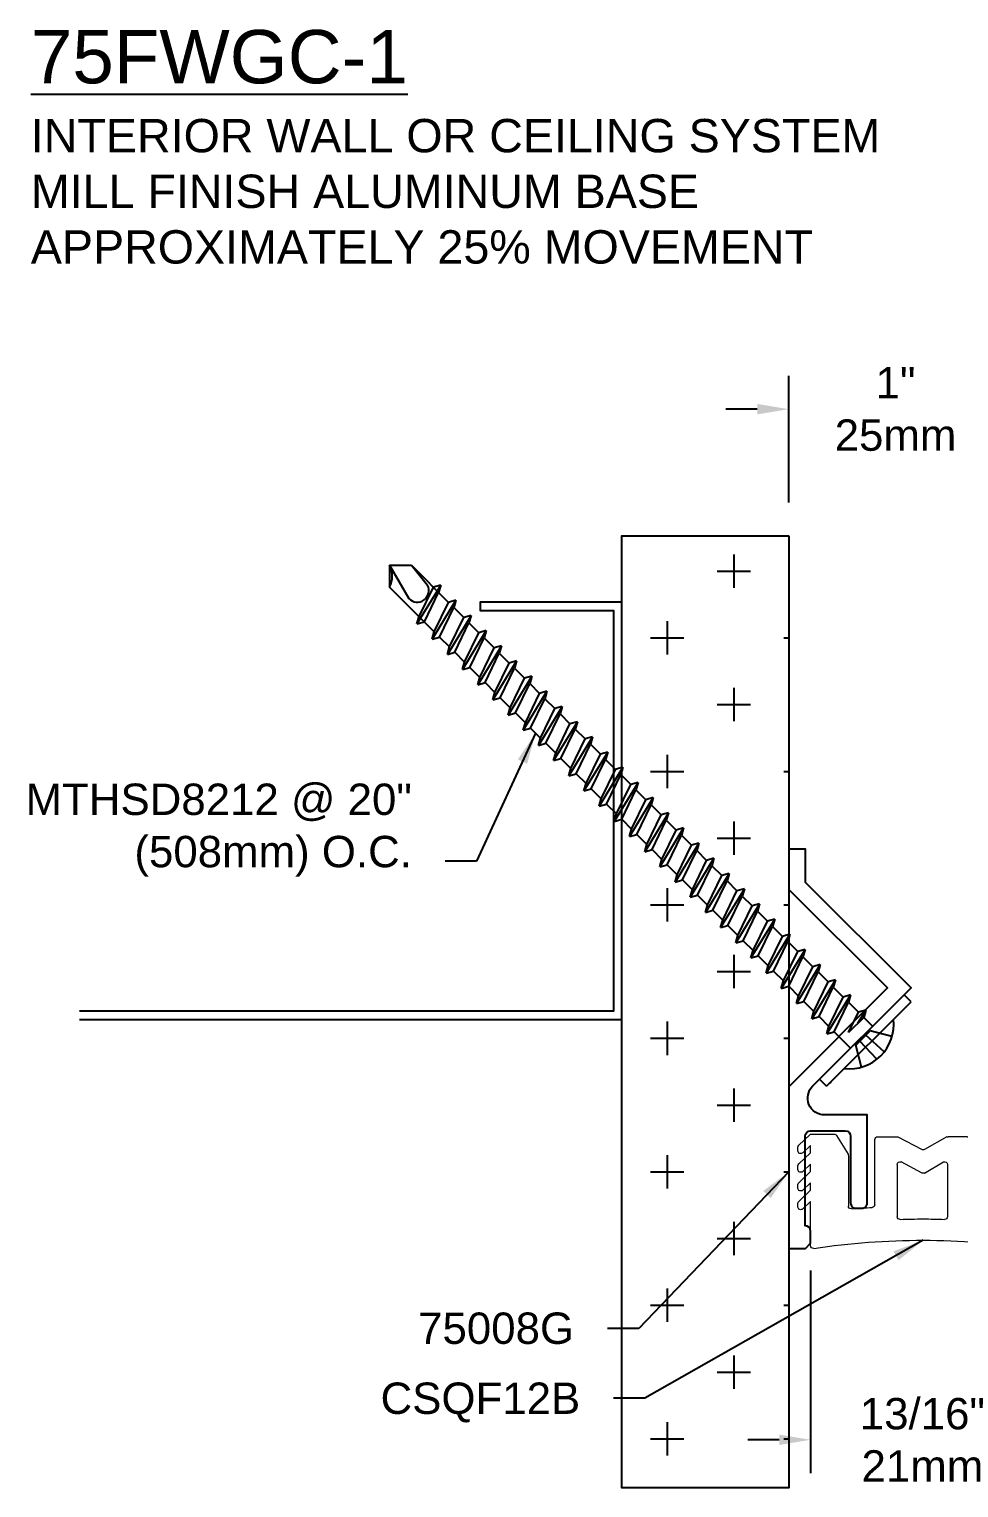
# Model space of a CAD drawing. Header units: inches. Extents: x 1.17 to 8.43, y 0.65 to 6.19.
# Drawn here: x 1.17 to 4.66, y 0.72 to 6.19 of the extents above; entities that cross this region are included whole.
import ezdxf

# ---------------------------------------------------------------- set-up
doc = ezdxf.new("R2010")
doc.units = ezdxf.units.IN
doc.header["$MEASUREMENT"] = 0
doc.linetypes.add('HIDDEN2', pattern=[0.1875, 0.125, -0.0625])
for name, color, linetype in [('Anchors', 4, 'Continuous'), ('Conditions', 1, 'Continuous'), ('Dimensions', 3, 'Continuous'), ('Fillers', 2, 'Continuous'), ('Metals', 7, 'Continuous'), ('Text', 2, 'Continuous')]:
    doc.layers.add(name, color=color, linetype=linetype)
doc.styles.add('ARIAL', font='arial.ttf')
doc.dimstyles.new('ARIAL', dxfattribs={"dimtxt": 0.1175, "dimasz": 0.1175, "dimexe": 0.125, "dimexo": 0.125, "dimgap": 0.125, "dimtad": 0, "dimtih": 1, "dimtoh": 1, "dimdec": 4, "dimzin": 0, "dimdsep": 46, "dimlunit": 4, "dimtxsty": 'ARIAL', "dimcen": 0.09, "dimadec": 0, "dimazin": 0, "dimtfac": 1, "dimtdec": 4, "dimtofl": 0, "dimtmove": 0, "dimatfit": 3, "dimfxl": 0, "dimfrac": 2, "dimtolj": 1, "dimtzin": 0, "dimarcsym": 0})

# ---------------------------------------------------------------- blocks, each defined once
blk = doc.blocks.new('75008G')
for p, q in [((-31.95113013340371, -42.21421401995405), (-31.95113013340371, -42.63421401995403)), ((-31.88913013340369, -42.58921401995402), (-31.88913013340371, -42.58921401995402))]:
    blk.add_line(p, q)
blk.add_lwpolyline([(-31.71913013340372, -42.25421401995403), (-31.71913013340372, -42.50421401995402, 0.4142135623731992), (-31.69913013340372, -42.52421401995402), (-31.67713013340372, -42.52421401995402, 0.4142135623731992), (-31.65713013340372, -42.50421401995402), (-31.65713013340372, -42.17421401995401), (-31.81685343810705, -42.17421401995403, -0.6681786379193317), (-31.86140116532181, -42.06666629273927), (-31.49267291927381, -41.69793804669128), (-31.88812473938858, -41.30409836002195), (-31.88812473938858, -41.17933491012117), (-31.95012473938858, -41.17933491012117), (-31.95012473938858, -41.32977960088908), (-31.58035416014094, -41.69793804669128), (-31.95113013340371, -42.06871401995404), (-31.95113013340371, -42.21421401995405), (-31.95113013340371, -42.67421401995404), (-31.88913013340371, -42.67421401995403), (-31.88863013340371, -42.67421401995403), (-31.86913013340371, -42.65421401995403), (-31.86913013340371, -42.60921401995402, 0.4142135623726788), (-31.88913013340371, -42.58921401995402), (-31.88913013340371, -42.25421401995403, -0.4142135623730951), (-31.86913013340371, -42.23421401995403), (-31.73913013340372, -42.23421401995403, -0.4142135623730951)], format="xyb", close=True)
blk = doc.blocks.new('*D2')
at = {"layer": 'Defpoints', "color": 0}
for p in [(4.018110959417606, 4.764972881512687), (5.018110959417606, 4.402602461570915), (4.018110959417606, 4.290686267794076)]:
    blk.add_point(p, dxfattribs=at)
at = {"layer": 'Dimensions', "color": 0, "lineweight": -2}
for p, q in [((4.018110959417606, 4.415686267794076), (4.018110959417606, 4.889972881512687)), ((5.018110959417606, 4.527602461570915), (5.018110959417606, 4.889972881512687)), ((3.900610959417606, 4.764972881512687), (3.783110959417606, 4.764972881512687)), ((5.135610959417606, 4.764972881512687), (5.253110959417606, 4.764972881512687))]:
    blk.add_line(p, q, dxfattribs=at)
at = {"layer": 'Dimensions', "color": 0}
for points in [[(3.900610959417606, 4.78455621484602), (3.900610959417606, 4.745389548179354), (4.018110959417606, 4.764972881512687)], [(5.135610959417606, 4.78455621484602), (5.135610959417606, 4.745389548179354), (5.018110959417606, 4.764972881512687)]]:
    blk.add_solid(points, dxfattribs=at)
at = {"layer": 'Dimensions', "color": 0, "insert": (4.418441489483598, 4.764972881512687), "char_height": 0.1175, "attachment_point": 5, "style": 'ARIAL'}
blk.add_mtext('\\A1;1"\\P25mm', dxfattribs=at)
blk = doc.blocks.new('*D4')
at = {"layer": 'Defpoints', "color": 0}
for p in [(4.100110959417595, 1.66385246157094), (4.9381109594176, 1.641352461570918), (4.100110959417595, 0.9042302215196969)]:
    blk.add_point(p, dxfattribs=at)
at = {"layer": 'Dimensions', "color": 0, "lineweight": -2}
for p, q in [((4.100110959417595, 1.53885246157094), (4.100110959417595, 0.7792302215196969)), ((4.9381109594176, 1.516352461570918), (4.9381109594176, 0.7792302215196969)), ((3.982610959417595, 0.9042302215196969), (3.865110959417595, 0.9042302215196969)), ((5.055610959417599, 0.9042302215196969), (5.1731109594176, 0.9042302215196969))]:
    blk.add_line(p, q, dxfattribs=at)
at = {"layer": 'Dimensions', "color": 0}
for points in [[(3.982610959417595, 0.9238135548530302), (3.982610959417595, 0.8846468881863636), (4.100110959417595, 0.9042302215196969)], [(5.055610959417599, 0.9238135548530302), (5.055610959417599, 0.8846468881863636), (4.9381109594176, 0.9042302215196969)]]:
    blk.add_solid(points, dxfattribs=at)
at = {"layer": 'Dimensions', "color": 0, "insert": (4.519110959417597, 0.9042302215196969), "char_height": 0.1175, "attachment_point": 5, "style": 'ARIAL'}
blk.add_mtext('\\A1;13/16"\\P21mm', dxfattribs=at)
blk = doc.blocks.new('CSQF12B')
h = blk.add_hatch(color=256)
h.dxf.hatch_style = 1
h.paths.add_polyline_path([(0.05654369818135052, 0.4281690492926318, 0.4603729099850362), (0.04500000000000171, 0.4182889179207709), (0.04500000000000171, 0.2524264068711934), (0.01707106781186596, 0.2803553390593283, 0.6681786379192945), (0, 0.273284271247463), (0, 0.2591421356237333, 0.1989123673796555), (0.002928932188133615, 0.2520710678118681), (0.04500000000000171, 0.21), (0.04500000000000171, 0.182426406871194), (0.01707106781186596, 0.2103553390593289, 0.6681786379192877), (0, 0.2032842712474627), (0, 0.1891421356237331, 0.1989123673796553), (0.002928932188135391, 0.1820710678118678), (0.04500000000000171, 0.1399999999999997), (0.04500000000000171, 0.1124264068711938), (0.01707106781186596, 0.1403553390593286, 0.668178637919288), (0, 0.1332842712474633), (0, 0.1191421356237328, 0.1989123673796593), (0.002928932188135391, 0.1120710678118675), (0.04500000000000171, 0.07000000000000028), (0.04500000000000171, 0.04242640687119348), (0.01707106781186596, 0.07035533905932834, 0.6681786379192913), (0, 0.06328427124746305), (0, 0.04914213562373337, 0.198912367379658), (0.002928932188135391, 0.0420710678118672), (0.04207106781186631, 0.002928932188134503, 0.1989123673796581), (0.04914213562373249, 0), (0.129226497308105, 0, 0.2679491924311216), (0.137886751345949, 0.004999999999999893), (0.1786602540378457, 0.0756217782649129, 0.131652497587395), (0.1800000000000015, 0.0806217782649119), (0.1800000000000015, 0.2697578669116929, -0.4425318330972848), (0.1909556189528665, 0.2797121018105946, 0.004204971859077753), (0.2647716660068244, 0.2748140129246659, -0.4020927520274807), (0.2743561891958723, 0.2648226477016768), (0.2743561891958723, 0.01999999999999957, 0.414213562373095), (0.2843561891958721, 0.009999999999999787), (0.3521720277554561, 0.009999999999999787, 0.1079357834197642), (0.3563414459879173, 0.01091066825323139), (0.442830581767538, 0.05808742282914547, -0.1079357834197664), (0.447000000000001, 0.05899809108237708, -0.1079357834197639), (0.4511694182324639, 0.05808742282914547), (0.5315691368908215, 0.01091066825322784, 0.1079357834197621), (0.5357385551232836, 0.009999999999996234), (0.6035543936828667, 0.009999999999996234, 0.4142135623730951), (0.6135543936828665, 0.01999999999999602), (0.6135543936828665, 0.2648226477016733, -0.4046340615219577), (0.6232262838404088, 0.2748172634490667, 0.003884104832416601), (0.7030443810603906, 0.2797121018115867, -0.4425318326908057), (0.7140000000000004, 0.2697578669116929), (0.7140000000000004, 0.0806217782649119, 0.1316524975873948), (0.7153397459621562, 0.0756217782649129), (0.7561132486540538, 0.004999999999999893, 0.2679491924311225), (0.7647735026918978, 0), (0.8448578643762685, 0, 0.1989123673796581), (0.8519289321881347, 0.002928932188134503), (0.8910710678118674, 0.0420710678118672, 0.1989123673796565), (0.8940000000000019, 0.04914213562373337), (0.8940000000000019, 0.06328427124746305, 0.6681786379192955), (0.876928932188136, 0.07035533905932834), (0.8490000000000002, 0.04242640687119348), (0.8490000000000002, 0.07000000000000028), (0.8910710678118674, 0.1120710678118675, 0.1989123673796601), (0.8940000000000019, 0.1191421356237328), (0.8940000000000019, 0.1332842712474633, 0.6681786379192896), (0.876928932188136, 0.1403553390593286), (0.8490000000000002, 0.1124264068711938), (0.8490000000000002, 0.1399999999999997), (0.8910710678118674, 0.1820710678118678, 0.1989123673796565), (0.8940000000000019, 0.1891421356237331), (0.8940000000000019, 0.2032842712474627, 0.668178637919287), (0.8769289321881368, 0.2103553390593289), (0.8490000000000002, 0.182426406871194), (0.8490000000000002, 0.21), (0.8910710678118674, 0.2520710678118681, 0.1989123673796558), (0.8940000000000019, 0.2591421356237333), (0.8940000000000019, 0.273284271247463, 0.6681786379192955), (0.876928932188136, 0.2803553390593283), (0.8490000000000002, 0.2524264068711934), (0.8490000000000002, 0.4182889179207709, 0.4603729099850344), (0.8374563018186514, 0.4281690492926318, -0.03876680145357778), (0.4469999999999992, 0.3978499999999991, -0.03876680145357743)])
h.paths.add_polyline_path([(0.4470000000000081, 0.3178652370885029, 0.01010538380816902), (0.523043060492844, 0.3197084663391232, -0.4292773178801593), (0.5335543936828664, 0.3097215479771478), (0.5335543936828664, 0.1136043362219032, -0.5465863842166445), (0.5193849754504036, 0.1045150044751342), (0.4511694182324639, 0.1461026941701267, 0.1079357834197679), (0.447000000000001, 0.1470133624233583, 0.1079357834197684), (0.442830581767538, 0.1461026941701267), (0.3685256074283352, 0.1045150044751377, -0.5465863842166436), (0.3543561891958724, 0.1136043362219068), (0.3543561891958724, 0.3097215479771513, -0.4273402392125797), (0.3648021252001801, 0.3197116000831812, 0.009366437760730281)], flags=16)
at = {"color": 7, "linetype": 'Continuous', "lineweight": 15}
for points in [[(0.4470000000000027, 0.3978499999999991, -0.038766801453576), (0.05654369818136828, 0.4281690492926291, 0.4603729099850373), (0.04500000000000171, 0.4182889179207887), (0.04500000000000171, 0.2524264068711934), (0.01707106781186596, 0.2803553390593283, 0.6681786379193045), (0, 0.273284271247463), (0, 0.2591421356237325, 0.1989123673796596), (0.002928932188135391, 0.2520710678118672), (0.04500000000000171, 0.21), (0.04500000000000171, 0.182426406871194), (0.01707106781186596, 0.210355339059328, 0.6681786379193045), (0, 0.2032842712474636), (0, 0.1891421356237322, 0.1989123673796556), (0.002928932188135391, 0.1820710678118669), (0.04500000000000171, 0.1399999999999997), (0.04500000000000171, 0.1124264068711938), (0.01707106781186596, 0.1403553390593286, 0.6681786379192989), (0, 0.1332842712474633), (0, 0.1191421356237319, 0.1989123673796556), (0.002928932188135391, 0.1120710678118666), (0.04500000000000171, 0.07000000000000028), (0.04500000000000171, 0.04242640687119348), (0.01707106781186596, 0.07035533905932834, 0.6681786379193045), (0, 0.06328427124746305), (0, 0.04914213562373249, 0.1989123673796596), (0.002928932188135391, 0.04207106781186631), (0.04207106781186631, 0.002928932188135391, 0.1989123673796641), (0.04914213562373249, 0), (0.129226497308105, 0, 0.2679491924311257), (0.137886751345949, 0.005000000000000782), (0.1786602540378457, 0.07562177826491201, 0.1316524975873844), (0.1800000000000015, 0.08062177826491101), (0.1800000000000015, 0.2697578669116929, -0.4425318326899721), (0.1909556189395829, 0.2797121018115893, 0.004223446185881292), (0.2650961431608003, 0.27479523353131, -0.3926836489672332), (0.2743561891958723, 0.2648226477016582), (0.2743561891958723, 0.02000000000000046, 0.4142135623730992), (0.2843561891958721, 0.009999999999999787), (0.3521720277554561, 0.009999999999999787, 0.1079357834197419), (0.3563414459879173, 0.01091066825323139), (0.442830581767538, 0.05808742282914547, -0.1079357834197603), (0.447000000000001, 0.05899809108237708, -0.1079357834197603)], [(0.4469999999999992, 0.3978499999999991, 0.038766801453576), (0.8374563018186336, 0.4281690492926291, -0.4603729099850373), (0.8490000000000002, 0.4182889179207887), (0.8490000000000002, 0.2524264068711934), (0.876928932188136, 0.2803553390593283, -0.6681786379193045), (0.8940000000000019, 0.273284271247463), (0.8940000000000019, 0.2591421356237325, -0.1989123673796596), (0.8910710678118665, 0.2520710678118672), (0.8490000000000002, 0.21), (0.8490000000000002, 0.182426406871194), (0.876928932188136, 0.210355339059328, -0.6681786379193045), (0.8940000000000019, 0.2032842712474636), (0.8940000000000019, 0.1891421356237322, -0.1989123673796556), (0.8910710678118665, 0.1820710678118669), (0.8490000000000002, 0.1399999999999997), (0.8490000000000002, 0.1124264068711938), (0.876928932188136, 0.1403553390593286, -0.6681786379192989), (0.8940000000000019, 0.1332842712474633), (0.8940000000000019, 0.1191421356237319, -0.1989123673796556), (0.8910710678118665, 0.1120710678118666), (0.8490000000000002, 0.07000000000000028), (0.8490000000000002, 0.04242640687119348), (0.876928932188136, 0.07035533905932834, -0.6681786379193045), (0.8940000000000019, 0.06328427124746305), (0.8940000000000019, 0.04914213562373249, -0.1989123673796596), (0.8910710678118665, 0.04207106781186631), (0.8519289321881356, 0.002928932188135391, -0.1989123673796641), (0.8448578643762694, 0), (0.7647735026918969, 0, -0.2679491924311257), (0.7561132486540529, 0.005000000000000782), (0.7153397459621562, 0.07562177826491201, -0.1316524975873844), (0.7140000000000004, 0.08062177826491101), (0.7140000000000004, 0.2697578669116929, 0.4425318326899721), (0.703044381060419, 0.2797121018115893, -0.003904136993628068), (0.6228144397179385, 0.2747952335313064, 0.3926836489672332), (0.6135543936828665, 0.2648226477016546), (0.6135543936828665, 0.01999999999999691, -0.4142135623730992), (0.6035543936828667, 0.009999999999996234), (0.5357385551232827, 0.009999999999996234, -0.1079357834197419), (0.5315691368908215, 0.01091066825322784), (0.4511694182324639, 0.05808742282914547, 0.1079357834197603), (0.447000000000001, 0.05899809108237708, 0.1079357834197603)], [(0.447000000000001, 0.1470133624233583, 0.1079357834197658), (0.442830581767538, 0.1461026941701267), (0.3685256074283352, 0.1045150044751377, -0.5465863842166246), (0.3543561891958724, 0.1136043362219059), (0.3543561891958724, 0.3097215479771513, -0.425330107732054), (0.3647341446221937, 0.3197144029093364, 0.009374188765873393), (0.447000000000001, 0.3178652370885029, 0.009374188765873393)], [(0.447000000000001, 0.1470133624233583, -0.1079357834197658), (0.4511694182324639, 0.1461026941701267), (0.5193849754504036, 0.1045150044751342, 0.5465863842166246), (0.5335543936828664, 0.1136043362219024), (0.5335543936828664, 0.3097215479771478, 0.425330107732054), (0.5231764382565451, 0.3197144029093328, -0.01012312075858054), (0.447000000000001, 0.3178652370885029, -0.009374188765873393)]]:
    blk.add_lwpolyline(points, format="xyb", dxfattribs=at)
blk = doc.blocks.new('MTHSD8212')
at = {"linetype": 'HIDDEN2'}
for p, q in [((-0.08069828359916187, 0.07903498743606008), (-0.03820520000000016, 0.005999999999999339)), ((-0.01924432736121062, 0.09887933178470387), (-0.01594512279393356, 0.005999999999999339)), ((0.0192443273612124, 0.09887933178470387), (0.01594512279393356, 0.005999999999999339)), ((0.08069828359916187, 0.07903498743606008), (0.03820520000000016, 0.005999999999999339)), ((0.03820520000000016, 0.005999999999999339), (-0.03820520000000016, 0.005999999999999339))]:
    blk.add_line(p, q, dxfattribs=at)
for p, q in [((-0.2240000000000002, 0.03749999999999964), (-0.2240000000000002, 0)), ((0.2240000000000002, 0.03750000000000053), (-0.2240000000000002, 0.03750000000000053)), ((-0.2240000000000002, 0), (0.2240000000000002, 0)), ((-0.05638334697859726, -0.04668305602962075), (-0.05638334697859815, 0)), ((0.05943134486735957, -0.08689623432419413), (0.05943134486735602, 8.881784197001252e-16)), ((0.2240000000000002, 0.03750000000000053), (0.2240000000000002, 0)), ((-0.08147600105561992, -0.06057333121475317), (-0.02413694509138864, -0.04668305602961897)), ((-0.08147600105561992, -0.06057333121475228), (-0.05638334697859992, -0.04668305602962075)), ((-0.05638334697859815, -0.04668305602962075), (0.02362514816882033, -0.0466830560296172)), ((0.02362514816882033, -0.0466830560296172), (-0.05638334697859992, -0.07446360639988558)), ((-0.08147600105561992, -0.06057333121475317), (-0.05638334697859992, -0.07446360639988558)), ((-0.08147600105561903, -0.1409996878039008), (0.08452399894437956, -0.1007865095093265)), ((-0.05638334697859726, -0.1271094126187675), (-0.05638334697859726, -0.07446360639988558)), ((0.05943134486735957, -0.08689623432419413), (-0.05638334697859904, -0.1271094126187684)), ((0.08452399894437956, -0.1007865095093265), (0.05943134486735957, -0.08689623432419413)), ((0.08452399894437956, -0.1007865095093274), (0.05943134486735957, -0.114676784694459)), ((-0.08147600105561903, -0.1409996878039008), (-0.05638334697859904, -0.1271094126187684)), ((-0.08147600105561903, -0.1409996878039008), (-0.05638334697859904, -0.1548899629890332)), ((0.05943134486735957, -0.114676784694459), (-0.05638334697859904, -0.1548899629890332)), ((-0.05638334697859726, -0.2075357692079161), (-0.05638334697859637, -0.1548899629890323)), ((0.05943134486736046, -0.1673225909133418), (0.05943134486736046, -0.114676784694459)), ((-0.08147600105561814, -0.2214260443930485), (0.08452399894438045, -0.1812128660984742)), ((-0.08147600105561814, -0.2214260443930476), (-0.05638334697859815, -0.2075357692079161)), ((0.05943134486736046, -0.1673225909133427), (-0.05638334697859815, -0.2075357692079161)), ((0.05943134486736046, -0.1951031412836075), (-0.05638334697859815, -0.2353163195781809)), ((0.08452399894438045, -0.1812128660984742), (0.05943134486736046, -0.1673225909133427)), ((0.08452399894438045, -0.1812128660984742), (0.05943134486736046, -0.1951031412836075)), ((0.05943134486736135, -0.2477489475024894), (0.05943134486736135, -0.1951031412836066)), ((-0.08147600105561814, -0.2214260443930485), (-0.05638334697859815, -0.2353163195781809)), ((-0.08147600105561725, -0.3018524009821961), (0.08452399894438134, -0.2616392226876219)), ((-0.05638334697859726, -0.2879621257970637), (-0.05638334697859815, -0.2353163195781809)), ((0.05943134486736135, -0.2477489475024894), (-0.05638334697859726, -0.2879621257970637)), ((0.08452399894438134, -0.2616392226876219), (0.05943134486736135, -0.2477489475024894)), ((0.08452399894438134, -0.2616392226876227), (0.05943134486736135, -0.2755294978727543)), ((-0.08147600105561725, -0.3018524009821961), (-0.05638334697859726, -0.2879621257970637)), ((-0.08147600105561725, -0.3018524009821961), (-0.05638334697859726, -0.3157426761673285)), ((0.05943134486736135, -0.2755294978727543), (-0.05638334697859726, -0.3157426761673285)), ((-0.05638334697859726, -0.3683884823862114), (-0.05638334697859637, -0.3157426761673285)), ((0.05943134486736223, -0.3281753040916371), (0.05943134486736223, -0.2755294978727543)), ((-0.08147600105561636, -0.3822787575713438), (0.08452399894438223, -0.3420655792767695)), ((-0.08147600105561636, -0.3822787575713429), (-0.05638334697859637, -0.3683884823862114)), ((-0.08147600105561636, -0.3822787575713438), (-0.05638334697859637, -0.3961690327564762)), ((0.05943134486736223, -0.328175304091638), (-0.05638334697859637, -0.3683884823862114)), ((0.05943134486736223, -0.3559558544619028), (-0.05638334697859637, -0.3961690327564762)), ((0.08452399894438223, -0.3420655792767695), (0.05943134486736223, -0.328175304091638)), ((0.08452399894438223, -0.3420655792767695), (0.05943134486736223, -0.3559558544619028)), ((0.05943134486736312, -0.4086016606807847), (0.05943134486736312, -0.3559558544619019)), ((-0.08147600105561548, -0.4627051141604914), (0.08452399894438312, -0.4224919358659172)), ((-0.05638334697859637, -0.4488148389753581), (-0.05638334697859637, -0.3961690327564762)), ((0.05943134486736312, -0.4086016606807847), (-0.05638334697859548, -0.448814838975359)), ((0.05943134486736312, -0.4363822110510496), (-0.05638334697859548, -0.4765953893456238)), ((0.08452399894438312, -0.4224919358659172), (0.05943134486736312, -0.4086016606807847)), ((0.08452399894438312, -0.422491935865918), (0.05943134486736312, -0.4363822110510496)), ((0.05943134486736401, -0.4890280172699324), (0.05943134486736401, -0.4363822110510496)), ((-0.08147600105561548, -0.4627051141604914), (-0.05638334697859548, -0.448814838975359)), ((-0.08147600105561548, -0.4627051141604914), (-0.05638334697859548, -0.4765953893456238)), ((-0.05638334697859548, -0.5292411955645067), (-0.05638334697859548, -0.4765953893456238)), ((0.05943134486736401, -0.4890280172699333), (-0.0563833469785946, -0.5292411955645067)), ((0.084523998944384, -0.5029182924550648), (0.05943134486736401, -0.4890280172699333)), ((-0.08147600105561459, -0.5431314707496391), (0.084523998944384, -0.5029182924550648)), ((-0.08147600105561459, -0.5431314707496382), (-0.0563833469785946, -0.5292411955645067)), ((-0.08147600105561459, -0.5431314707496391), (-0.0563833469785946, -0.5570217459347715)), ((0.05943134486736401, -0.5168085676401981), (-0.0563833469785946, -0.5570217459347715)), ((0.084523998944384, -0.5029182924550648), (0.05943134486736401, -0.5168085676401981)), ((0.0594313448673649, -0.56945437385908), (0.0594313448673649, -0.5168085676401972)), ((-0.0814760010556137, -0.6235578273387867), (0.08452399894438489, -0.5833446490442125)), ((-0.0563833469785946, -0.6096675521536534), (-0.0563833469785946, -0.5570217459347715)), ((0.0594313448673649, -0.56945437385908), (-0.05638334697859371, -0.6096675521536543)), ((0.0594313448673649, -0.5972349242293449), (-0.05638334697859371, -0.6374481025239191)), ((0.08452399894438489, -0.5833446490442125), (0.0594313448673649, -0.56945437385908)), ((0.08452399894438489, -0.5833446490442133), (0.0594313448673649, -0.5972349242293449)), ((0.05943134486736579, -0.6498807304482277), (0.05943134486736579, -0.5972349242293449)), ((-0.0814760010556137, -0.6235578273387867), (-0.05638334697859371, -0.6096675521536543)), ((-0.0814760010556137, -0.6235578273387867), (-0.05638334697859371, -0.6374481025239191)), ((-0.05638334697859371, -0.690093908742802), (-0.05638334697859371, -0.6374481025239191)), ((0.05943134486736579, -0.6498807304482286), (-0.05638334697859282, -0.690093908742802)), ((0.08452399894438578, -0.6637710056333601), (0.05943134486736579, -0.6498807304482286)), ((-0.08147600105561281, -0.7039841839279344), (0.08452399894438578, -0.6637710056333601)), ((-0.08147600105561281, -0.7039841839279335), (-0.05638334697859282, -0.690093908742802)), ((-0.08147600105561281, -0.7039841839279344), (-0.05638334697859282, -0.7178744591130668)), ((0.05943134486736579, -0.6776612808184934), (-0.05638334697859282, -0.7178744591130668)), ((0.08452399894438578, -0.6637710056333601), (0.05943134486736579, -0.6776612808184934)), ((0.05943134486736668, -0.7303070870373753), (0.05943134486736668, -0.6776612808184925)), ((-0.08147600105561192, -0.784410540517082), (0.08452399894438667, -0.7441973622225078)), ((-0.05638334697859282, -0.7705202653319487), (-0.05638334697859282, -0.7178744591130668)), ((0.05943134486736668, -0.7303070870373753), (-0.05638334697859193, -0.7705202653319496)), ((0.05943134486736668, -0.7580876374076402), (-0.05638334697859193, -0.7983008157022145)), ((0.08452399894438667, -0.7441973622225078), (0.05943134486736668, -0.7303070870373753)), ((0.08452399894438667, -0.7441973622225087), (0.05943134486736668, -0.7580876374076402)), ((0.05943134486736756, -0.810733443626523), (0.05943134486736756, -0.7580876374076402)), ((-0.08147600105561192, -0.784410540517082), (-0.05638334697859193, -0.7705202653319496)), ((-0.08147600105561192, -0.784410540517082), (-0.05638334697859193, -0.7983008157022145)), ((-0.05638334697859193, -0.8509466219210973), (-0.05638334697859193, -0.7983008157022145)), ((0.05943134486736756, -0.8107334436265239), (-0.05638334697859104, -0.8509466219210973)), ((0.08452399894438756, -0.8246237188116554), (0.05943134486736756, -0.8107334436265239)), ((-0.08147600105561104, -0.8648368971062297), (0.08452399894438756, -0.8246237188116554)), ((-0.08147600105561104, -0.8648368971062288), (-0.05638334697859104, -0.8509466219210973)), ((-0.08147600105561104, -0.8648368971062297), (-0.05638334697859104, -0.8787271722913621)), ((0.05943134486736756, -0.8385139939967887), (-0.05638334697859104, -0.8787271722913621)), ((0.08452399894438756, -0.8246237188116554), (0.05943134486736756, -0.8385139939967887)), ((0.05943134486736845, -0.8911598002156706), (0.05943134486736845, -0.8385139939967878)), ((-0.08147600105561104, -0.9452632536953773), (0.08452399894438756, -0.9050500754008031)), ((-0.05638334697859104, -0.931372978510244), (-0.05638334697859104, -0.8787271722913621)), ((0.05943134486736756, -0.8911598002156706), (-0.05638334697859104, -0.931372978510244)), ((0.05943134486736756, -0.9189403505859355), (-0.05638334697859104, -0.9591535288805089)), ((0.08452399894438756, -0.9050500754008031), (0.05943134486736756, -0.8911598002156706)), ((0.08452399894438756, -0.9050500754008031), (0.05943134486736756, -0.9189403505859355)), ((0.05943134486736845, -0.9715861568048174), (0.05943134486736845, -0.9189403505859355)), ((-0.08147600105561104, -0.9452632536953764), (-0.05638334697859104, -0.931372978510244)), ((-0.08147600105561104, -0.9452632536953773), (-0.05638334697859104, -0.9591535288805089)), ((-0.05638334697859104, -1.011799335099392), (-0.05638334697859104, -0.9591535288805089)), ((0.05943134486736756, -0.9715861568048183), (-0.05638334697859104, -1.011799335099392)), ((0.08452399894438756, -0.9854764319899507), (0.05943134486736756, -0.9715861568048183)), ((-0.08147600105561104, -1.025689610284524), (0.08452399894438756, -0.9854764319899507)), ((-0.08147600105561104, -1.025689610284524), (-0.05638334697859104, -1.011799335099392)), ((-0.08147600105561104, -1.025689610284524), (-0.05638334697859104, -1.039579885469657)), ((0.05943134486736756, -0.9993667071750831), (-0.05638334697859104, -1.039579885469657)), ((0.08452399894438756, -0.9854764319899507), (0.05943134486736756, -0.9993667071750831)), ((0.05943134486736845, -1.052012513393965), (0.05943134486736845, -0.9993667071750822)), ((-0.08147600105561104, -1.106115966873672), (0.08452399894438756, -1.065902788579097)), ((-0.08147600105561104, -1.106115966873671), (-0.05638334697859104, -1.092225691688539)), ((-0.05638334697859104, -1.092225691688539), (-0.05638334697859104, -1.039579885469657)), ((0.05943134486736756, -1.052012513393966), (-0.05638334697859104, -1.092225691688539)), ((0.05943134486736756, -1.07979306376423), (-0.05638334697859104, -1.120006242058804)), ((0.08452399894438756, -1.065902788579097), (0.05943134486736756, -1.052012513393966)), ((0.08452399894438756, -1.065902788579098), (0.05943134486736756, -1.07979306376423)), ((0.05943134486736845, -1.132438869983113), (0.05943134486736845, -1.07979306376423)), ((-0.08147600105561104, -1.106115966873672), (-0.05638334697859104, -1.120006242058804)), ((-0.08147600105561104, -1.186542323462819), (0.08452399894438756, -1.146329145168245)), ((-0.05638334697859104, -1.172652048277686), (-0.05638334697859104, -1.120006242058804)), ((0.05943134486736756, -1.132438869983113), (-0.05638334697859104, -1.172652048277686)), ((0.08452399894438756, -1.146329145168245), (0.05943134486736756, -1.132438869983113)), ((0.08452399894438756, -1.146329145168245), (0.05943134486736756, -1.160219420353378)), ((-0.08147600105561104, -1.186542323462819), (-0.05638334697859104, -1.172652048277686)), ((-0.08147600105561104, -1.186542323462819), (-0.05638334697859104, -1.200432598647951)), ((0.05943134486736756, -1.160219420353378), (-0.05638334697859104, -1.200432598647951)), ((-0.05638334697859104, -1.253078404866834), (-0.05638334697859104, -1.200432598647951)), ((0.05943134486736845, -1.212865226572259), (0.05943134486736845, -1.160219420353378)), ((-0.08147600105561104, -1.266968680051966), (0.08452399894438756, -1.226755501757393)), ((-0.08147600105561104, -1.266968680051966), (-0.05638334697859104, -1.253078404866834)), ((0.05943134486736756, -1.21286522657226), (-0.05638334697859104, -1.253078404866834)), ((0.05943134486736756, -1.240645776942525), (-0.05638334697859104, -1.280858955237099)), ((0.08452399894438756, -1.226755501757393), (0.05943134486736756, -1.21286522657226)), ((0.08452399894438756, -1.226755501757393), (0.05943134486736756, -1.240645776942525)), ((0.05943134486736845, -1.293291583161407), (0.05943134486736845, -1.240645776942524)), ((-0.08147600105561104, -1.266968680051966), (-0.05638334697859104, -1.280858955237099)), ((-0.08147600105561104, -1.347395036641114), (0.08452399894438756, -1.30718185834654)), ((-0.05638334697859104, -1.333504761455981), (-0.05638334697859104, -1.280858955237099)), ((0.05943134486736756, -1.293291583161408), (-0.05638334697859104, -1.333504761455981)), ((0.08452399894438756, -1.30718185834654), (0.05943134486736756, -1.293291583161408)), ((0.08452399894438756, -1.30718185834654), (0.05943134486736756, -1.321072133531673)), ((-0.08147600105561104, -1.347395036641113), (-0.05638334697859104, -1.333504761455981)), ((-0.08147600105561104, -1.347395036641114), (-0.05638334697859104, -1.361285311826246)), ((0.05943134486736756, -1.321072133531673), (-0.05638334697859104, -1.361285311826246)), ((-0.05638334697859104, -1.413931118045128), (-0.05638334697859104, -1.361285311826246)), ((0.05943134486736845, -1.373717939750555), (0.05943134486736845, -1.321072133531672)), ((-0.08147600105561104, -1.427821393230261), (0.08452399894438756, -1.387608214935687)), ((-0.08147600105561104, -1.427821393230261), (-0.05638334697859104, -1.413931118045128)), ((0.05943134486736756, -1.373717939750555), (-0.05638334697859104, -1.413931118045128)), ((0.05943134486736756, -1.40149849012082), (-0.05638334697859104, -1.441711668415393)), ((0.08452399894438756, -1.387608214935687), (0.05943134486736756, -1.373717939750555)), ((0.08452399894438756, -1.387608214935688), (0.05943134486736756, -1.40149849012082)), ((0.05943134486736845, -1.454144296339702), (0.05943134486736845, -1.40149849012082)), ((-0.08147600105561104, -1.427821393230261), (-0.05638334697859104, -1.441711668415393)), ((-0.08147600105561104, -1.508247749819408), (0.08452399894438756, -1.468034571524835)), ((-0.05638334697859104, -1.494357474634276), (-0.05638334697859104, -1.441711668415393)), ((0.05943134486736756, -1.454144296339702), (-0.05638334697859104, -1.494357474634276)), ((0.08452399894438756, -1.468034571524835), (0.05943134486736756, -1.454144296339702)), ((0.08452399894438756, -1.468034571524835), (0.05943134486736756, -1.481924846709967)), ((-0.08147600105561104, -1.508247749819408), (-0.05638334697859104, -1.494357474634276)), ((-0.08147600105561104, -1.508247749819408), (-0.05638334697859104, -1.522138025004541)), ((0.05943134486736756, -1.481924846709967), (-0.05638334697859104, -1.522138025004541)), ((-0.05638334697859104, -1.574783831223423), (-0.05638334697859104, -1.522138025004541)), ((0.05943134486736845, -1.534570652928849), (0.05943134486736845, -1.481924846709966)), ((-0.08147600105561104, -1.588674106408556), (0.08452399894438756, -1.548460928113982)), ((-0.08147600105561104, -1.588674106408556), (-0.05638334697859104, -1.574783831223423)), ((0.05943134486736756, -1.53457065292885), (-0.05638334697859104, -1.574783831223423)), ((0.05943134486736756, -1.562351203299115), (-0.05638334697859104, -1.602564381593688)), ((0.08452399894438756, -1.548460928113982), (0.05943134486736756, -1.53457065292885)), ((0.08452399894438756, -1.548460928113983), (0.05943134486736756, -1.562351203299115)), ((0.05943134486736845, -1.614997009517997), (0.05943134486736845, -1.562351203299114)), ((-0.08147600105561104, -1.588674106408556), (-0.05638334697859104, -1.602564381593688)), ((-0.08147600105561104, -1.669100462997704), (0.08452399894438756, -1.628887284703129)), ((-0.05638334697859104, -1.655210187812571), (-0.05638334697859104, -1.602564381593688)), ((0.05943134486736756, -1.614997009517997), (-0.05638334697859104, -1.655210187812571)), ((0.08452399894438756, -1.628887284703129), (0.05943134486736756, -1.614997009517997)), ((0.08452399894438756, -1.62888728470313), (0.05943134486736756, -1.642777559888262)), ((-0.08147600105561104, -1.669100462997703), (-0.05638334697859104, -1.655210187812571)), ((-0.08147600105561104, -1.669100462997704), (-0.05638334697859104, -1.682990738182835)), ((0.05943134486736756, -1.642777559888262), (-0.05638334697859104, -1.682990738182835)), ((-0.05638334697859104, -1.735636544401718), (-0.05638334697859104, -1.682990738182835)), ((0.05943134486736845, -1.695423366107144), (0.05943134486736845, -1.642777559888262)), ((-0.08147600105561104, -1.74952681958685), (0.08452399894438756, -1.709313641292277)), ((-0.08147600105561104, -1.74952681958685), (-0.05638334697859104, -1.735636544401718)), ((0.05943134486736756, -1.695423366107145), (-0.05638334697859104, -1.735636544401718)), ((0.05943134486736756, -1.723203916477409), (-0.05638334697859104, -1.763417094771983)), ((0.08452399894438756, -1.709313641292277), (0.05943134486736756, -1.695423366107145)), ((0.08452399894438756, -1.709313641292277), (0.05943134486736756, -1.723203916477409)), ((0.05943134486736845, -1.775849722696291), (0.05943134486736845, -1.723203916477408)), ((-0.08147600105561104, -1.74952681958685), (-0.05638334697859104, -1.763417094771983)), ((-0.08147600105561104, -1.829953176175998), (0.08452399894438756, -1.789739997881424)), ((-0.05638334697859104, -1.816062900990866), (-0.05638334697859104, -1.763417094771983)), ((0.05943134486736756, -1.775849722696292), (-0.05638334697859104, -1.816062900990866)), ((0.08452399894438756, -1.789739997881424), (0.05943134486736756, -1.775849722696292)), ((0.08452399894438756, -1.789739997881425), (0.05943134486736756, -1.803630273066557)), ((-0.08147600105561104, -1.829953176175998), (-0.05638334697859104, -1.816062900990866)), ((-0.08147600105561104, -1.829953176175998), (-0.05638334697859104, -1.84384345136113)), ((0.05943134486736756, -1.803630273066557), (-0.05638334697859104, -1.84384345136113)), ((-0.05638334697859104, -1.896489257580013), (-0.05638334697859104, -1.84384345136113)), ((0.05943134486736756, -1.856276079285439), (-0.05638334697859104, -1.896489257580013)), ((0.05943134486736845, -1.856276079285439), (0.05943134486736845, -1.803630273066556)), ((0.08452399894438756, -1.870166354470571), (0.05943134486736756, -1.856276079285439)), ((-0.08147600105561104, -1.910379532765146), (0.08452399894438756, -1.870166354470571)), ((-0.08147600105561104, -1.910379532765146), (-0.05638334697859104, -1.896489257580013)), ((-0.08147600105561104, -1.910379532765146), (-0.05638334697859104, -1.924269807950277)), ((0.05943134486736756, -1.884056629655704), (-0.05638334697859104, -1.924269807950277)), ((0.08452399894438756, -1.870166354470572), (0.05943134486736756, -1.884056629655704)), ((0.05943134486736845, -1.936702435874586), (0.05943134486736845, -1.884056629655704)), ((-0.08147600105561104, -1.990805889354292), (0.08452399894438756, -1.950592711059719)), ((-0.05638334697859104, -1.97691561416916), (-0.05638334697859104, -1.924269807950277)), ((0.05943134486736756, -1.936702435874587), (-0.05638334697859104, -1.97691561416916)), ((0.05943134486736756, -1.964482986244851), (-0.05638334697859104, -2.004696164539425)), ((0.08452399894438756, -1.950592711059719), (0.05943134486736756, -1.936702435874587)), ((0.08452399894438756, -1.950592711059719), (0.05943134486736756, -1.964482986244851)), ((0.05943134486736845, -2.017128792463733), (0.05943134486736845, -1.964482986244851)), ((-0.08147600105561104, -1.990805889354292), (-0.05638334697859104, -1.97691561416916)), ((-0.08147600105561104, -1.990805889354292), (-0.05638334697859104, -2.004696164539425)), ((-0.05638334697859104, -2.057341970758308), (-0.05638334697859104, -2.004696164539425)), ((0.05943134486736756, -2.017128792463734), (-0.05638334697859104, -2.057341970758308)), ((0.08452399894438756, -2.031019067648866), (0.05943134486736756, -2.017128792463734)), ((-0.08147600105561104, -2.07123224594344), (0.08452399894438756, -2.031019067648866)), ((-0.08147600105561104, -2.07123224594344), (-0.05638334697859104, -2.057341970758308)), ((-0.08147600105561104, -2.07123224594344), (-0.05638334697859104, -2.085122521128572)), ((0.05943134486736756, -2.044909342833999), (-0.05638334697859104, -2.085122521128572)), ((0.08452399894438756, -2.031019067648867), (0.05943134486736756, -2.044909342833999)), ((0.05943134486736845, -2.097555149052881), (0.05943134486736845, -2.044909342833998)), ((-0.08147600105561104, -2.151658602532588), (0.08452399894438756, -2.111445424238013)), ((-0.05638334697859104, -2.137768327347455), (-0.05638334697859104, -2.085122521128572)), ((0.05943134486736756, -2.097555149052881), (-0.05638334697859104, -2.137768327347455)), ((0.05943134486736756, -2.125335699423146), (-0.05638334697859104, -2.16554887771772)), ((0.08452399894438756, -2.111445424238013), (0.05943134486736756, -2.097555149052881)), ((0.08452399894438756, -2.111445424238014), (0.05943134486736756, -2.125335699423146)), ((0.05943134486736845, -2.177981505642029), (0.05943134486736845, -2.125335699423146)), ((-0.08147600105561104, -2.151658602532588), (-0.05638334697859104, -2.137768327347455)), ((-0.08147600105561104, -2.151658602532588), (-0.05638334697859104, -2.16554887771772)), ((-0.05638334697859104, -2.218194683936603), (-0.05638334697859104, -2.16554887771772)), ((0.05943134486736756, -2.177981505642029), (-0.05638334697859104, -2.218194683936603)), ((0.08452399894438756, -2.191871780827161), (0.05943134486736756, -2.177981505642029)), ((-0.08147600105561104, -2.232084959121735), (0.08452399894438756, -2.191871780827161)), ((-0.08147600105561104, -2.232084959121734), (-0.05638334697859104, -2.218194683936603)), ((-0.08147600105561104, -2.232084959121735), (-0.05638334697859104, -2.245975234306867)), ((0.05943134486736756, -2.205762056012293), (-0.05638334697859104, -2.245975234306867)), ((0.08452399894438756, -2.191871780827161), (0.05943134486736756, -2.205762056012293)), ((0.05943134486736756, -2.205762056012293), (0.05943134486736845, -2.442092654077019)), ((-0.08147600105561104, -2.312511315710882), (0.08452399894438756, -2.272298137416308)), ((-0.05638334697859015, -2.442092654077021), (-0.05638334697859104, -2.245975234306867)), ((0.05943134486736756, -2.258407862231176), (-0.05638334697859104, -2.29862104052575)), ((0.05943134486736756, -2.286188412601441), (-0.05638334697859104, -2.326401590896015)), ((0.08452399894438756, -2.272298137416308), (0.05943134486736756, -2.258407862231176)), ((0.08452399894438756, -2.272298137416309), (0.05943134486736756, -2.286188412601441)), ((-0.08147600105561104, -2.312511315710882), (-0.05638334697859104, -2.29862104052575)), ((-0.08147600105561104, -2.312511315710882), (-0.05638334697859104, -2.326401590896015)), ((-0.05638334697859015, -2.442092654077021), (-0.0464094225202718, -2.347040082786603)), ((0.001523998944390925, -2.499999999999992), (0.03825708717308451, -2.361117601030609)), ((0.001523998944389149, -2.499999999999998), (-0.05638334697859015, -2.442092654077021)), ((0.001523998944389149, -2.499999999999998), (0.05943134486736845, -2.442092654077019))]:
    blk.add_line(p, q)
for centre, radius, start, end in [((0, -0.06579395567867063), 0.1657939556786704, 38.53745203004755, 141.4625479699523), ((-0.005034757106423982, -2.359844092579922), 0.04331057151430046, 358.3150262060702, 162.8045350867057), ((0.08886613122169251, -2.529434786354322), 0.09216862111624899, 108.6241038001162, 161.37589619988)]:
    blk.add_arc(centre, radius, start, end)
blk.add_point((0.2040245310579145, 0.03750000000000053))

msp = doc.modelspace()

# ---------------------------------------------------------------- hatches: boundary and pattern name
at = {"layer": 'Conditions'}
h = msp.add_hatch(dxfattribs=at)
h.set_pattern_fill('CROSS', color=256, style=0)
h.set_pattern_definition([(0, (0, 4.907888946133198), (0.25, -0.25), [0.125, -0.375]), (270, (0.0625, 4.970388946133198), (-0.25, -0.25), [0.125, -0.375])])
h.paths.add_polyline_path([(4.018110959417607, 0.7243356180220433), (3.393110959417606, 0.7243356180220433), (3.393110959417606, 3.175400942145793), (3.446435523872255, 3.122076377691144), (3.433188170356209, 3.075977183045918), (3.479287365001435, 3.089224536561963), (3.541543570834978, 3.026968330728418), (3.528296217318933, 2.980869136083194), (3.574395411964158, 2.994116489599238), (3.636651617797701, 2.931860283765694), (3.623404264281656, 2.88576108912047), (3.669503458926881, 2.899008442636513), (3.731759664760424, 2.83675223680297), (3.718512311244377, 2.790653042157745), (3.764611505889603, 2.80390039567379), (3.826867711723145, 2.741644189840247), (3.8136203582071, 2.695544995195021), (3.859719552852326, 2.708792348711065), (3.921975758685869, 2.646536142877521), (3.908728405169823, 2.600436948232296), (3.954827599815049, 2.613684301748341), (4.017083805648592, 2.551428095914796), (4.003836452132546, 2.505328901269572), (4.018110959417606, 2.509430913153464)])
h.paths.add_polyline_path([(4.018110959417606, 2.832981396231687), (4.011378195974301, 2.831046627128673), (3.949121990140756, 2.893302832962219), (3.962369343656801, 2.939402027607442), (3.916270149011578, 2.926154674091398), (3.854013943178034, 2.988410879924943), (3.867261296694077, 3.034510074570166), (3.821162102048856, 3.021262721054122), (3.758905896215312, 3.083518926887667), (3.772153249731356, 3.129618121532891), (3.726054055086133, 3.116370768016846), (3.663797849252588, 3.178626973850392), (3.677045202768633, 3.224726168495615), (3.63094600812341, 3.211478814979571), (3.568689802289866, 3.273735020813116), (3.581937155805911, 3.319834215458339), (3.535837961160687, 3.306586861942295), (3.473581755327143, 3.36884306777584), (3.486829108843188, 3.414942262421064), (3.440729914197965, 3.401694908905019), (3.393110959417606, 3.449313863685379), (3.393110959417607, 4.290686267794076), (4.018110959417606, 4.290686267794076)])
h.paths.add_polyline_path([(5.545986007987813, 1.993167657778192), (5.52276701034968, 1.9803145627757), (5.545986007987812, 1.967461467773207), (5.545986007987811, 1.909834324444857), (5.522767010349678, 1.896981229442364), (5.545986007987812, 1.884128134439873), (5.545986007987813, 1.826500991111523), (5.522767010349678, 1.81364789610903), (5.545986007987812, 1.800794801106537), (5.545986007987812, 1.757588896118006), (5.539850804726994, 1.746352461570915), (5.018110959417605, 1.746352461570915), (5.018110959417591, 2.121352461570893), (5.018110959417605, 2.371352461570915), (5.545986007987812, 2.371352461570915), (5.545986007987813, 2.32650099111153), (5.522767010349679, 2.313647896109039), (5.545986007987812, 2.300794801106545), (5.545986007987813, 2.243167657778197), (5.522767010349679, 2.230314562775703), (5.545986007987812, 2.217461467773212), (5.545986007987812, 2.15983432444486), (5.522767010349679, 2.146981229442368), (5.545986007987811, 2.134128134439878), (5.545986007987813, 2.076500991111526), (5.522767010349677, 2.063647896109035), (5.545986007987812, 2.050794801106542)])
h.paths.add_polyline_path([(8.018110959417605, 1.746352461570915), (5.677121211248633, 1.746352461570915), (5.67098600798781, 1.757588896118017), (5.670986007987812, 1.758817031427648), (5.69476701034968, 1.771981229442363), (5.670986007987815, 1.785145427457078), (5.670986007987813, 1.842150364760984), (5.694767010349682, 1.855314562775698), (5.670986007987815, 1.868478760790412), (5.670986007987812, 1.925483698094319), (5.694767010349681, 1.938647896109033), (5.670986007987815, 1.951812094123746), (5.670986007987815, 2.008817031427654), (5.694767010349682, 2.021981229442368), (5.670986007987813, 2.035145427457082), (5.670986007987814, 2.092150364760987), (5.694767010349681, 2.105314562775704), (5.670986007987814, 2.118478760790416), (5.670986007987814, 2.175483698094324), (5.694767010349681, 2.188647896109037), (5.670986007987814, 2.20181209412375), (5.670986007987814, 2.258817031427659), (5.694767010349681, 2.271981229442371), (5.670986007987814, 2.285145427457086), (5.670986007987814, 2.342150364760993), (5.694767010349681, 2.355314562775707), (5.670986007987814, 2.368478760790421), (5.670986007987814, 2.371352461570915), (6.580610959417606, 2.371352461570915), (8.018110959417605, 2.371352461570915)])

# ---------------------------------------------------------------- linework, layer by layer
for points in [[(4.018110959417606, 4.290686267794076), (4.018110959417607, 0.7243356180220433), (3.393110959417606, 0.7243356180220433), (3.393110959417606, 4.290686267794076), (4.018110959417606, 4.290686267794076)], [(1.361860959417606, 2.479008376169909), (3.393110959417606, 2.479008376169908), (3.393110959417606, 4.041508376169908), (2.861860959417606, 4.041508376169908), (2.861860959417606, 4.010258376169908), (3.361860959417606, 4.010258376169908), (3.361860959417606, 2.510258376169908), (1.361860959417606, 2.510258376169909)]]:
    msp.add_lwpolyline(points, dxfattribs=at)

# ---------------------------------------------------------------- block references
at = {"layer": 'Anchors', "rotation": 225}
msp.add_blockref('MTHSD8212', (4.292204050523495, 2.413264311809684), dxfattribs=at)
at = {"layer": 'Fillers', "xscale": -1.05, "rotation": 180}
msp.add_blockref('CSQF12B', (4.052913756926186, 2.049486606520824), dxfattribs=at)
at = {"layer": 'Metals'}
msp.add_blockref('75008G', (35.96924109282131, 44.29556648152496), dxfattribs=at)

# ---------------------------------------------------------------- texts
at = {"layer": 'Text', "insert": (1.179137166021512, 6.185399641397225), "char_height": 0.2, "width": 4.0625, "attachment_point": 1, "style": 'ARIAL'}
msp.add_mtext('{\\L75FWGC-1\\P\\H0.625x;\\lINTERIOR WALL OR CEILING SYSTEM\\PMILL FINISH ALUMINUM BASE\\PAPPROXIMATELY 25% MOVEMENT}', dxfattribs=at)
at = {"layer": 'Text', "char_height": 0.1175, "style": 'ARIAL'}
for s, insert, attachment_point in [('\\A1;MTHSD8212 @ 20"\\P(508mm) O.C.', (2.60669003096012, 3.013627897100013), 9), ('75008G', (3.214036030088241, 1.261822019281235), 9), ('\\A1;CSQF12B', (3.237260997978234, 1.118702538783747), 3)]:
    msp.add_mtext(s, dxfattribs=dict(at, insert=insert, attachment_point=attachment_point))

# ---------------------------------------------------------------- dimensions: what is measured, and where the dimension line sits
at = {"layer": 'Dimensions'}
dim = msp.add_linear_dim(base=(4.018110959417606, 4.764972881512687), p1=(5.018110959417606, 4.402602461570915), p2=(4.018110959417606, 4.290686267794076), text='<>\\P25mm', dimstyle='ARIAL', dxfattribs=at)
dim.commit()
dim.dimension.update_dxf_attribs({"geometry": '*D2', "text_midpoint": (4.418441489483598, 4.764972881512687), "dimtype": 160})
dim = msp.add_linear_dim(base=(4.100110959417595, 0.9042302215196969), p1=(4.9381109594176, 1.641352461570918), p2=(4.100110959417595, 1.66385246157094), text='<>\\P21mm', dimstyle='ARIAL', dxfattribs=at)
dim.commit()
dim.dimension.update_dxf_attribs({"geometry": '*D4', "text_midpoint": (4.519110959417597, 0.9042302215196969)})

# ---------------------------------------------------------------- leaders
at = {"layer": 'Text', "annotation_type": 0, "has_hookline": 1, "hookline_direction": 1}
for points, text_width in [([(3.06994748768546, 3.551472260706213), (2.84919003096012, 3.072377897100013), (2.73169003096012, 3.072377897100013)], 1.427552864938608), ([(4.018110959417607, 1.907888946133198), (3.456536030088242, 1.320572019281235), (3.339036030088241, 1.320572019281235)], 0.5660999317871759)]:
    msp.add_leader(points, dimstyle='ARIAL', dxfattribs=dict(at, text_width=text_width))
at = {"layer": 'Text'}
msp.add_leader([(4.522263756926185, 1.651636606520825), (3.479760997978234, 1.059952538783747), (3.362260997978234, 1.059952538783747)], dimstyle='ARIAL', dxfattribs=at)

doc.saveas('drawing.dxf')
